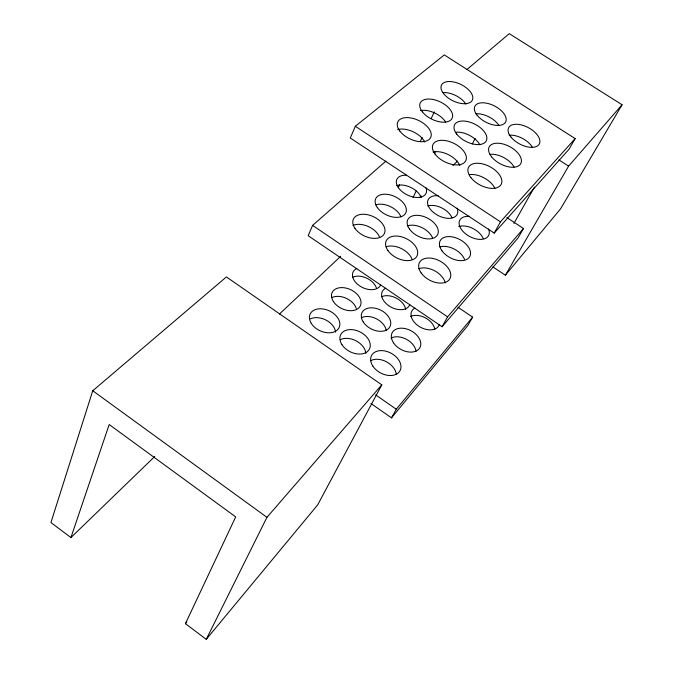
<?xml version="1.0" encoding="UTF-8"?>
<svg xmlns="http://www.w3.org/2000/svg" width="673" height="673" viewBox="0 0 673 673"><rect width="100%" height="100%" fill="white"/><g stroke="black" fill="none" stroke-linecap="round" stroke-linejoin="round"><path stroke-width="1.01" d="M70.926 537.576L109.186 424.537L235.693 516.898L185.412 623.678L206.258 639.35L317.656 504.901L381.801 384.847L226.406 276.931L92.748 390.761L50.929 522.542L70.926 537.576L154.731 456.496M385.932 161.083L312.6 225.379L308.167 235.701L442.094 326.741L518.075 237.931L523.476 228.509L506.845 217.572M355.327 126.263L350.28 137.999L494.201 233.11L569.064 149.187L575.137 138.588L444.289 54.917L355.327 126.263L500.46 221.838L575.137 138.588M398.273 187.674L399.627 184.831M420.373 141.246L422.173 137.452M431.191 118.498L434.346 111.869M413.012 197.526L416.225 190.955M434.581 153.402L435.498 151.518M206.258 639.35L266.937 517.327L381.801 384.847M472.311 143.988L475.146 138.411M370.907 403.472L391.493 417.849L396.271 409.234L472.631 317.143L457.884 307.191M442.094 326.741L447.587 316.865L523.476 228.509M494.201 233.11L500.46 221.838M513.903 223.436L534.412 187.144M472.631 317.143L467.853 325.48L391.493 417.849M492.821 266.844L505.373 275.207L568.592 166.138L622.071 104.744L509.251 33.65L466.869 69.597M622.071 104.744L560.559 208.849L505.373 275.207M185.412 623.678L186.774 622.079M419.834 197.408L421.34 195.961M452.921 165.508L457.438 161.158M279.446 314.064L340.572 256.413M558.901 159.888L568.592 166.138M312.6 225.379L447.587 316.865M375.685 394.891L396.271 409.234M92.748 390.761L266.937 517.327M352.677 277.209A15.109 9.952 25.8 0 1 376.4 287.935M331.982 297.525A15.496 10.465 25.3 0 1 356.328 308.512M310.228 318.901A15.9 11.004 24.8 0 1 326.136 320.155A15.9 11.004 24.8 0 1 335.608 332.21M340.294 339.697A15.959 11.113 26.5 0 1 356.269 340.933A15.959 11.113 26.5 0 1 365.826 353.342M370.621 360.694A16.043 11.205 28.2 0 1 386.512 361.822A16.043 11.205 28.2 0 1 396.296 374.415M361.384 317.715A15.555 10.558 26.8 0 1 376.703 318.952A15.555 10.558 26.8 0 1 386.26 330.746M391.047 338.073A15.639 10.642 28.4 0 1 406.282 339.209A15.639 10.642 28.4 0 1 416.049 351.18M410.454 316.579A15.252 10.12 28.6 0 1 425.218 317.791A15.252 10.12 28.6 0 1 434.851 329.349M381.44 296.81A15.176 10.045 27.2 0 1 396.288 298.114A15.176 10.045 27.2 0 1 405.718 309.513M439.267 324.579A15.344 10.095 28.6 0 1 418.53 326.052A15.344 10.095 28.6 0 1 414.963 308.057M409.849 304.583A15.269 10.019 27.1 0 1 388.918 305.853A15.269 10.019 27.1 0 1 385.747 288.204M380.682 284.755A15.201 9.927 25.8 0 1 359.567 285.832A15.201 9.927 25.8 0 1 356.791 268.519M396.649 185.613A16.076 9.615 25.9 0 1 421.147 197.374M375.795 204.819A16.514 10.137 25.5 0 1 400.948 216.883M353.022 225.362A16.968 10.701 25.1 0 1 379.648 237.451M386.075 246.814A17.044 10.81 26.5 0 1 412.036 259.248M418.673 268.763A17.136 10.911 27.9 0 1 434.632 270.798A17.136 10.911 27.9 0 1 445.24 282.87M407.316 225.884A16.589 10.238 26.8 0 1 432.579 237.998M439.898 246.89A16.674 10.331 28.1 0 1 464.505 259.307M458.759 226.574A16.236 9.792 28.3 0 1 483.222 238.511M427.692 205.963A16.152 9.708 27.1 0 1 452.037 217.85M488.489 228.938A16.345 9.75 28.2 0 1 479.025 239.369A16.345 9.75 28.2 0 1 459.836 226.692A16.345 9.75 28.2 0 1 469.468 216.378M457.076 208.184A16.261 9.666 27.1 0 1 447.234 218.288A16.261 9.666 27.1 0 1 428.23 205.728A16.261 9.666 27.1 0 1 438.241 195.742M425.967 187.624A16.186 9.573 25.9 0 1 416.057 197.425A16.186 9.573 25.9 0 1 397.104 185.428A16.186 9.573 25.9 0 1 406.366 175.224M443.103 92.596A17.061 9.153 26 0 1 465.851 104.063M420.549 110.565A17.548 9.683 25.7 0 1 445.677 122.124M397.6 129.569A18.07 10.255 25.3 0 1 424.747 142.02M433.033 152.005A18.154 10.373 26.5 0 1 459.827 165.516M469.729 174.568A18.255 10.474 27.7 0 1 494.907 188.465M455.966 132.211A17.633 9.784 26.8 0 1 479.925 144.838M489.986 154.31A17.734 9.876 27.9 0 1 514.079 167.013M509.116 135.189A17.246 9.329 28 0 1 532.562 147.522M475.946 113.787A17.145 9.245 27 0 1 498.819 125.313M393.512 342.826A15.74 10.617 28.4 0 0 419.027 348.908A15.74 10.617 28.4 0 0 405.659 328.702A15.74 10.617 28.4 0 0 393.512 342.826M372.783 365.986A16.144 11.189 28.2 0 0 399.081 372.093A16.144 11.189 28.2 0 0 385.579 351.113A16.144 11.189 28.2 0 0 372.783 365.986M333.387 301.521A15.588 10.44 25.3 0 0 358.987 307.763A15.588 10.44 25.3 0 0 346.376 288.17A15.588 10.44 25.3 0 0 333.387 301.521M311.279 323.385A16.001 10.987 24.8 0 0 337.661 329.669A16.001 10.987 24.8 0 0 324.95 309.336A16.001 10.987 24.8 0 0 311.279 323.385M363.311 322.081A15.656 10.532 26.8 0 0 388.868 328.239A15.656 10.532 26.8 0 0 375.887 308.352A15.656 10.532 26.8 0 0 363.311 322.081M341.892 344.584A16.068 11.088 26.5 0 0 368.224 350.784A16.068 11.088 26.5 0 0 355.125 330.132A16.068 11.088 26.5 0 0 341.892 344.584M441.968 250.802A16.791 10.288 28.1 0 0 468.913 257.793A16.791 10.288 28.1 0 0 454.082 237.291A16.791 10.288 28.1 0 0 441.968 250.802M421.18 272.969A17.254 10.877 27.9 0 0 448.992 280.027A17.254 10.877 27.9 0 0 433.976 258.693A17.254 10.877 27.9 0 0 421.18 272.969M377.368 207.621A16.623 10.095 25.5 0 0 404.414 214.78A16.623 10.095 25.5 0 0 390.458 194.96A16.623 10.095 25.5 0 0 377.368 207.621M354.974 228.357A17.086 10.667 25.1 0 0 382.895 235.6A17.086 10.667 25.1 0 0 368.796 214.99A17.086 10.667 25.1 0 0 354.974 228.357M409.512 229.106A16.699 10.196 26.8 0 0 436.516 236.189A16.699 10.196 26.8 0 0 422.114 216.025A16.699 10.196 26.8 0 0 409.512 229.106M387.917 250.549A17.162 10.776 26.5 0 0 415.788 257.7A17.162 10.776 26.5 0 0 401.226 236.736A17.162 10.776 26.5 0 0 387.917 250.549M491.568 156.801A17.86 9.809 27.9 0 0 519.935 164.784A17.86 9.809 27.9 0 0 503.522 144.115A17.86 9.809 27.9 0 0 491.568 156.801M470.881 177.605A18.39 10.406 27.7 0 0 500.224 185.698A18.39 10.406 27.7 0 0 483.567 164.153A18.39 10.406 27.7 0 0 470.881 177.605M422.333 111.811A17.675 9.615 25.7 0 0 450.826 119.979A17.675 9.615 25.7 0 0 435.414 100.05A17.675 9.615 25.7 0 0 422.333 111.811M511.068 137.174A17.363 9.262 28 0 0 538.526 145.057A17.363 9.262 28 0 0 522.357 125.195A17.363 9.262 28 0 0 511.068 137.174M477.165 115.302A17.262 9.178 27 0 0 504.683 123.268A17.262 9.178 27 0 0 488.993 103.76A17.262 9.178 27 0 0 477.165 115.302M443.591 93.64A17.178 9.094 26 0 0 471.167 101.699A17.178 9.094 26 0 0 455.949 82.535A17.178 9.094 26 0 0 443.591 93.64M399.804 131.058A18.205 10.196 25.3 0 0 429.273 139.345A18.205 10.196 25.3 0 0 413.668 118.599A18.205 10.196 25.3 0 0 399.804 131.058M456.774 134.188A17.759 9.716 26.7 0 0 485.199 142.272A17.759 9.716 26.7 0 0 469.291 121.973A17.759 9.716 26.7 0 0 456.774 134.188M435.162 154.21A18.289 10.305 26.5 0 0 464.563 162.403A18.289 10.305 26.5 0 0 448.437 141.254A18.289 10.305 26.5 0 0 435.162 154.21"/></g></svg>
